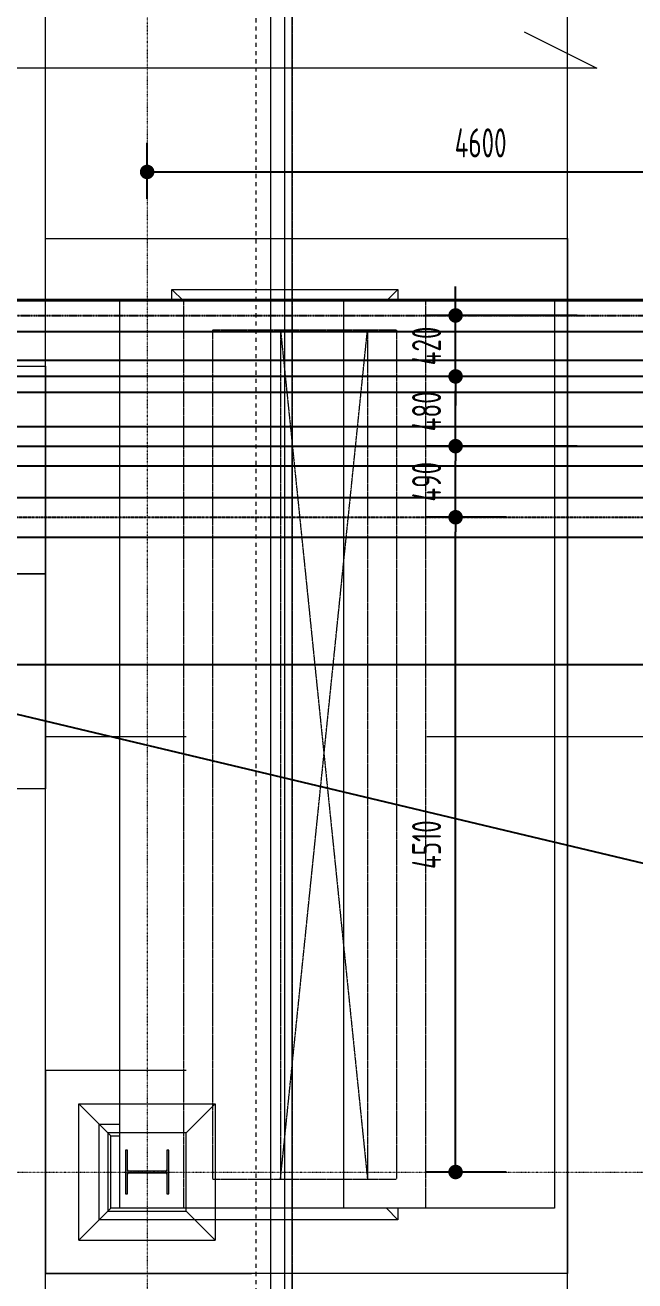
# Model space of a CAD drawing. Extents: x -32000 to 416743, y -254124 to 144214.
# Drawn here: x 251758 to 255964, y 44250 to 52900 of the extents above; entities that cross this region are included whole.
import ezdxf

# ---------------------------------------------------------------- set-up
doc = ezdxf.new("R2010")
doc.units = 0
doc.header["$LTSCALE"] = 10
for name, pattern in [('H12PL4$0$JJP_三點線', [0.9, 0.3, -0.15, 0, -0.15, 0, -0.15, 0, -0.15]), ('H12PL4$0$TAI_虛線', [5.644, 2.822, -2.822]), ('XFM1P40$0$CENTER', [2, 1.25, -0.25, 0.25, -0.25]), ('XFM1P40$0$CENTER2', [1.125, 0.75, -0.125, 0.125, -0.125]), ('XFM7P40ICA$0$H12PL4$0$DOTK1', [0.01, 0.005, -0.005]), ('XFM7P40ICA$0$H12PL4$0$JJP_三點線', [0.9, 0.3, -0.15, 0, -0.15, 0, -0.15, 0, -0.15]), ('XFM7P40ICA$0$H12PL4$0$JJP_虛線(退縮線、投影線、地下室範圍、非屬本工程、圖面分區)', [0.45, 0.3, -0.15])]:
    doc.linetypes.add(name, pattern=pattern)
for name, color, linetype in [('H12PL4$0$S-COL', 252, 'Continuous'), ('H12PL4$0$S-GRID', 252, 'Continuous'), ('H12PL4$0$S-SLAB-SHOW', 252, 'Continuous'), ('XFM1P40$0$$0$M-PIPE-TEXT-ARROR', 250, 'Continuous'), ('XFM1P40$0$E-CBL-DIM', 250, 'Continuous'), ('XFM1P40$0$M-PIPE-CHWR13', 94, 'Continuous'), ('XFM1P40$0$M-PIPE-CHWR13_CL', 93, 'XFM1P40$0$CENTER2'), ('XFM1P40$0$M-PIPE-CHWR20', 110, 'Continuous'), ('XFM1P40$0$M-PIPE-CHWR20_CL', 111, 'XFM1P40$0$CENTER'), ('XFM1P40$0$M-PIPE-CHWS12', 130, 'Continuous'), ('XFM1P40$0$M-PIPE-CHWS12_CL', 132, 'XFM1P40$0$CENTER2'), ('XFM1P40$0$M-PIPE-CHWS5', 160, 'Continuous'), ('XFM1P40$0$M-PIPE-CHWS5_CL', 161, 'XFM1P40$0$CENTER2'), ('XFM7P40ICA$0$H12PL4$0$A-WALL-EX', 252, 'Continuous'), ('XFM7P40ICA$0$H12PL4$0$Hattch', 252, 'Continuous'), ('XFM7P40ICA$0$H12PL4$0$L40_19_HYOKI', 252, 'Continuous'), ('XFM7P40ICA$0$H12PL4$0$L40_19_MEJI', 252, 'Continuous'), ('XFM7P40ICA$0$H12PL4$0$L40_19_STEEL2', 252, 'Continuous'), ('XFM7P40ICA$0$H12PL4$0$L40_19_SUGATA2', 252, 'Continuous'), ('XFM7P40ICA$0$H12PL4$0$L40_19_SUGATA3', 252, 'Continuous'), ('XFM7P40ICA$0$H12PL4$0$L40_19_SUGATAD', 252, 'Continuous'), ('XFM7P40ICA$0$H12PL4$0$S-COL', 252, 'Continuous'), ('XFM7P40ICA$0$H12PL4$0$S-GRID', 252, 'Continuous')]:
    doc.layers.add(name, color=color, linetype=linetype)
doc.styles.add('XFM1P40$0$$0$aa-txt', font='isocp.shx', dxfattribs={"bigfont": 'chineset.shx'})
doc.styles.add('XFM1P40$0$dim-txt', font='isocp.shx', dxfattribs={"width": 0.7, "bigfont": 'chineset.shx'})
doc.dimstyles.new('XFM1P40$0$$0$adim-200', dxfattribs={"dimscale": 200, "dimtxt": 0.3, "dimasz": 2.5, "dimexe": 0.1, "dimexo": 0.5, "dimgap": 0.15, "dimtad": 0, "dimdec": 4, "dimzin": 3, "dimdsep": 46, "dimtxsty": 'XFM1P40$0$$0$aa-txt', "dimcen": 2.5, "dimclrd": 256, "dimclre": 256, "dimclrt": 256, "dimadec": 0, "dimazin": 0, "dimtfac": 1, "dimtdec": 4, "dimtmove": 0, "dimatfit": 3, "dimfxl": 1, "dimtolj": 1, "dimtzin": 0, "dimarcsym": 0})
doc.dimstyles.new('XFM1P40$0$2000-dim', dxfattribs={"dimscale": 2000, "dimtxt": 0.1, "dimasz": 0.05, "dimexe": 0.1, "dimexo": 0.1, "dimgap": 0.05, "dimtad": 1, "dimdec": 0, "dimrnd": 5, "dimtxsty": 'XFM1P40$0$dim-txt', "dimblk": 'XFM1P40$0$_Dot', "dimcen": 2, "dimclrd": 256, "dimclre": 256, "dimclrt": 256, "dimadec": 0, "dimazin": 0, "dimtfac": 1, "dimtdec": 0, "dimtix": 1, "dimtmove": 2, "dimatfit": 3, "dimldrblk": 'XFM1P40$0$_Oblique', "dimfxl": 1, "dimtvp": 1, "dimarcsym": 0})

# ---------------------------------------------------------------- blocks, each defined once
blk = doc.blocks.new('H12PL4')
at = {"layer": 'H12PL4$0$S-COL', "lineweight": 0, "flags": 128}
for points in [[(252130, 44530), (252130, 45470)], [(252330, 45270), (252130, 45470)], [(252130, 45470), (253070, 45470)], [(253070, 45470), (252870, 45270)], [(253070, 45470), (253070, 44530)], [(252330, 45270), (252330, 44730)], [(252870, 45270), (252330, 45270)], [(252870, 44730), (252870, 45270)], [(252330, 44730), (252130, 44530)], [(252330, 44730), (252870, 44730)], [(253070, 44530), (252870, 44730)], [(252130, 44530), (253070, 44530)]]:
    blk.add_lwpolyline(points, dxfattribs=at)
blk.add_lwpolyline([(252450, 45150), (252450, 44850), (252465, 44850), (252465, 44995), (252735, 44995), (252735, 44850), (252750, 44850), (252750, 45150), (252735, 45150), (252735, 45005), (252465, 45005), (252465, 45150)], close=True, dxfattribs=at)
at = {"layer": 'H12PL4$0$S-GRID', "linetype": 'H12PL4$0$JJP_三點線', "lineweight": 0}
for p, q in [((252600, 128250), (252600, -28000)), ((-29000, 45000), (289600, 45000))]:
    blk.add_line(p, q, dxfattribs=at)
at = {"layer": 'H12PL4$0$S-SLAB-SHOW', "linetype": 'H12PL4$0$TAI_虛線', "lineweight": 0, "flags": 128}
blk.add_lwpolyline([(253350, 87149.7), (253350, 32850)], dxfattribs=at)
blk = doc.blocks.new('XFM1P40$0$_Dot')
at = {"color": 0, "linetype": 'ByBlock', "lineweight": -2}
blk.add_line((-0.5, 0), (-1, 0), dxfattribs=at)
at = {"color": 0, "linetype": 'ByBlock', "const_width": 0.5}
blk.add_lwpolyline([(-0.25, 0, 1), (0.25, 0, 1)], format="xyb", close=True, dxfattribs=at)
blk = doc.blocks.new('*D241')
at = {"layer": 'DEFPOINTS', "color": 0, "transparency": 16777216}
for p in [(257200, 51888.7), (252600, 51502.9), (257200, 50532.9, 0)]:
    blk.add_point(p, dxfattribs=at)
at = {"layer": 'XFM1P40$0$E-CBL-DIM', "lineweight": -2, "transparency": 16777216}
for p, q in [((252600, 51702.9), (252600, 52088.7)), ((257200, 50732.9), (257200, 52088.7)), ((252700, 51888.7), (257100, 51888.7))]:
    blk.add_line(p, q, dxfattribs=at)
at = {"layer": 'XFM1P40$0$E-CBL-DIM', "lineweight": -2, "transparency": 16777216, "xscale": 100, "yscale": 100, "zscale": 100, "rotation": 180}
blk.add_blockref('XFM1P40$0$_Dot', (252600, 51888.7), dxfattribs=at)
at = {"layer": 'XFM1P40$0$E-CBL-DIM', "lineweight": -2, "transparency": 16777216, "xscale": 100, "yscale": 100, "zscale": 100}
blk.add_blockref('XFM1P40$0$_Dot', (257200, 51888.7), dxfattribs=at)
at = {"layer": 'XFM1P40$0$E-CBL-DIM', "transparency": 16777216, "insert": (254900, 52088.7), "char_height": 200, "attachment_point": 5, "style": 'XFM1P40$0$dim-txt'}
blk.add_mtext('4600', dxfattribs=at)
blk = doc.blocks.new('XFM1P40$0$_Oblique')
at = {"color": 0, "linetype": 'ByBlock', "lineweight": -2}
blk.add_line((-0.5, -0.5), (0.5, 0.5), dxfattribs=at)
blk = doc.blocks.new('*D245')
at = {"layer": 'DEFPOINTS', "color": 0, "transparency": 16777216}
for p in [(254727.1, 49510), (255275.6, 49510, 0), (255275.6, 45000)]:
    blk.add_point(p, dxfattribs=at)
at = {"layer": 'XFM1P40$0$E-CBL-DIM', "lineweight": -2, "transparency": 16777216}
for p, q in [((255075.6, 49510), (254527.1, 49510)), ((254727.1, 45100), (254727.1, 49410)), ((255075.6, 45000), (254527.1, 45000))]:
    blk.add_line(p, q, dxfattribs=at)
at = {"layer": 'XFM1P40$0$E-CBL-DIM', "lineweight": -2, "transparency": 16777216, "xscale": 100, "yscale": 100, "zscale": 100}
for p, rotation in [((254727.1, 49510), 90), ((254727.1, 45000), 270)]:
    blk.add_blockref('XFM1P40$0$_Dot', p, dxfattribs=dict(at, rotation=rotation))
at = {"layer": 'XFM1P40$0$E-CBL-DIM', "transparency": 16777216, "insert": (254527.1, 47255), "char_height": 200, "attachment_point": 5, "rotation": 90, "style": 'XFM1P40$0$dim-txt'}
blk.add_mtext('4510', dxfattribs=at)
blk = doc.blocks.new('*D246')
at = {"layer": 'DEFPOINTS', "color": 0, "transparency": 16777216}
for p in [(254727.1, 49999.7), (255765.1, 49999.7, 0), (255275.6, 49510, 0)]:
    blk.add_point(p, dxfattribs=at)
at = {"layer": 'XFM1P40$0$E-CBL-DIM', "lineweight": -2, "transparency": 16777216}
for p, q in [((255565.1, 49999.7), (254527.1, 49999.7)), ((254727.1, 49610), (254727.1, 49899.7)), ((255075.6, 49510), (254527.1, 49510))]:
    blk.add_line(p, q, dxfattribs=at)
at = {"layer": 'XFM1P40$0$E-CBL-DIM', "lineweight": -2, "transparency": 16777216, "xscale": 100, "yscale": 100, "zscale": 100}
for p, rotation in [((254727.1, 49999.7), 90), ((254727.1, 49510), 270)]:
    blk.add_blockref('XFM1P40$0$_Dot', p, dxfattribs=dict(at, rotation=rotation))
at = {"layer": 'XFM1P40$0$E-CBL-DIM', "transparency": 16777216, "insert": (254527.1, 49754.8), "char_height": 200, "attachment_point": 5, "rotation": 90, "style": 'XFM1P40$0$dim-txt'}
blk.add_mtext('490', dxfattribs=at)
blk = doc.blocks.new('*D247')
at = {"layer": 'DEFPOINTS', "color": 0, "transparency": 16777216}
for p in [(254727.1, 50480), (255765.1, 50480, 0), (255765.1, 49999.7, 0)]:
    blk.add_point(p, dxfattribs=at)
at = {"layer": 'XFM1P40$0$E-CBL-DIM', "lineweight": -2, "transparency": 16777216}
for p, q in [((255565.1, 50480), (254527.1, 50480)), ((254727.1, 50099.7), (254727.1, 50380)), ((255565.1, 49999.7), (254527.1, 49999.7))]:
    blk.add_line(p, q, dxfattribs=at)
at = {"layer": 'XFM1P40$0$E-CBL-DIM', "lineweight": -2, "transparency": 16777216, "xscale": 100, "yscale": 100, "zscale": 100}
for p, rotation in [((254727.1, 50480), 90), ((254727.1, 49999.7), 270)]:
    blk.add_blockref('XFM1P40$0$_Dot', p, dxfattribs=dict(at, rotation=rotation))
at = {"layer": 'XFM1P40$0$E-CBL-DIM', "transparency": 16777216, "insert": (254527.1, 50239.8), "char_height": 200, "attachment_point": 5, "rotation": 90, "style": 'XFM1P40$0$dim-txt'}
blk.add_mtext('480', dxfattribs=at)
blk = doc.blocks.new('*D248')
at = {"layer": 'DEFPOINTS', "color": 0, "transparency": 16777216}
for p in [(254727.1, 50900), (255765.1, 50900, 0), (255765.1, 50480, 0)]:
    blk.add_point(p, dxfattribs=at)
at = {"layer": 'XFM1P40$0$E-CBL-DIM', "lineweight": -2, "transparency": 16777216}
for p, q in [((254727.1, 51000), (254727.1, 51100)), ((255565.1, 50900), (254527.1, 50900)), ((254727.1, 50480), (254727.1, 50900)), ((255565.1, 50480), (254527.1, 50480)), ((254727.1, 50380), (254727.1, 50280))]:
    blk.add_line(p, q, dxfattribs=at)
at = {"layer": 'XFM1P40$0$E-CBL-DIM', "lineweight": -2, "transparency": 16777216, "xscale": 100, "yscale": 100, "zscale": 100}
for p, rotation in [((254727.1, 50900), 270), ((254727.1, 50480), 90)]:
    blk.add_blockref('XFM1P40$0$_Dot', p, dxfattribs=dict(at, rotation=rotation))
at = {"layer": 'XFM1P40$0$E-CBL-DIM', "transparency": 16777216, "insert": (254527.1, 50690), "char_height": 200, "attachment_point": 5, "rotation": 90, "style": 'XFM1P40$0$dim-txt'}
blk.add_mtext('420', dxfattribs=at)
blk = doc.blocks.new('XFM7P40ICA$0$H12PL4')
at = {"layer": 'XFM7P40ICA$0$H12PL4$0$Hattch', "linetype": 'Continuous', "lineweight": 0}
blk.add_hatch(color=256, dxfattribs=at).paths.add_polyline_path([(252450, 45150), (252450, 44850), (252465, 44850), (252465, 44995), (252735, 44995), (252735, 44850), (252750, 44850), (252750, 45150), (252735, 45150), (252735, 45005), (252465, 45005), (252465, 45150)])
at = {"layer": 'XFM7P40ICA$0$H12PL4$0$A-WALL-EX', "linetype": 'XFM7P40ICA$0$H12PL4$0$JJP_虛線(退縮線、投影線、地下室範圍、非屬本工程、圖面分區)', "lineweight": 0}
blk.add_line((253550, 32650), (253550, 87350), dxfattribs=at)
at = {"layer": 'XFM7P40ICA$0$H12PL4$0$A-WALL-EX', "linetype": 'XFM7P40ICA$0$H12PL4$0$JJP_虛線(退縮線、投影線、地下室範圍、非屬本工程、圖面分區)', "lineweight": 0, "flags": 128}
for points in [[(253600, 32550), (253600, 87500)], [(253450, 87350), (253450, 32650)]]:
    blk.add_lwpolyline(points, dxfattribs=at)
at = {"layer": 'XFM7P40ICA$0$H12PL4$0$L40_19_HYOKI', "lineweight": 0, "flags": 128}
blk.add_lwpolyline([(255200.2, 52853.5), (255700.2, 52603.5), (251200.2, 52603.5)], dxfattribs=at)
at = {"layer": 'XFM7P40ICA$0$H12PL4$0$L40_19_MEJI', "lineweight": 0}
for p, q in [((251900, 32860), (251900, 90200)), ((255500, 32860), (255500, 89775)), ((244130, 51000), (260600, 51000)), ((251900, 48000), (252870, 48000)), ((254530, 48000), (260600, 48000))]:
    blk.add_line(p, q, dxfattribs=at)
at = {"layer": 'XFM7P40ICA$0$H12PL4$0$L40_19_MEJI', "lineweight": 0, "flags": 128}
for points in [[(251900, 45700), (251900, 51430), (255500, 51430), (255500, 44300), (251900, 44300)], [(252870, 45700), (251900, 45700), (251900, 44300), (253320, 44300)]]:
    blk.add_lwpolyline(points, dxfattribs=at)
for points in [[(245950, 49120), (245950, 50550), (251900, 50550), (251900, 49120)], [(245950, 47640), (245950, 49120), (251900, 49120), (251900, 47640)]]:
    blk.add_lwpolyline(points, close=True, dxfattribs=at)
at = {"layer": 'XFM7P40ICA$0$H12PL4$0$L40_19_STEEL2', "lineweight": 0, "flags": 128}
blk.add_lwpolyline([(252750, 44850), (252750, 45150), (252735, 45150), (252735, 45018, -0.414214), (252722, 45005), (252478, 45005, -0.414214), (252465, 45018), (252465, 45150), (252450, 45150), (252450, 44850), (252465, 44850), (252465, 44982, -0.414214), (252478, 44995), (252722, 44995, -0.414214), (252735, 44982), (252735, 44850)], format="xyb", close=True, dxfattribs=at)
at = {"layer": 'XFM7P40ICA$0$H12PL4$0$L40_19_SUGATA2', "lineweight": 0}
for p, q in [((252409.6, 51000), (252409.6, 44750)), ((255409.6, 51000), (252409.6, 51000)), ((255409.6, 51000), (255409.6, 44750)), ((255409.6, 44750), (252409.6, 44750))]:
    blk.add_line(p, q, dxfattribs=at)
at = {"layer": 'XFM7P40ICA$0$H12PL4$0$L40_19_SUGATA3', "lineweight": 0}
for p, q in [((252770, 51080), (254330, 51080)), ((252770, 51000), (252770, 51080)), ((252850, 51000), (252770, 51080)), ((254330, 51080), (254250, 51000)), ((254330, 51080), (254330, 51000)), ((253954.6, 51000), (253954.6, 44750)), ((252270, 44670), (252270, 45330)), ((252270, 45330), (252409.6, 45330)), ((252350, 45250), (252270, 45330)), ((252350, 44750), (252350, 45250)), ((252350, 45250), (252409.6, 45250)), ((252350, 44750), (252270, 44670)), ((252850, 44750), (252350, 44750)), ((254330, 44670), (254250, 44750)), ((254330, 44750), (254330, 44670)), ((254330, 44670), (252270, 44670))]:
    blk.add_line(p, q, dxfattribs=at)
at = {"layer": 'XFM7P40ICA$0$H12PL4$0$L40_19_SUGATAD', "linetype": 'XFM7P40ICA$0$H12PL4$0$DOTK1', "lineweight": 0}
for p, q in [((253600, 87500), (253600, 32500)), ((252850, 51000), (252850, 44750)), ((254519.6, 51000), (254519.6, 44750)), ((253050, 50800), (253050, 44950)), ((253050, 50800), (254319.6, 50800)), ((253519.6, 50800), (253519.6, 44950)), ((253519.6, 50800), (254119.6, 44950)), ((253519.6, 44950), (254119.6, 50800)), ((254119.6, 50800), (254119.6, 44950)), ((254319.6, 50800), (254319.6, 44950)), ((253050, 44950), (254319.6, 44950))]:
    blk.add_line(p, q, dxfattribs=at)
at = {"layer": 'XFM7P40ICA$0$H12PL4$0$S-COL', "lineweight": 0, "flags": 128}
for points in [[(252130, 44530), (252130, 45470)], [(252330, 45270), (252130, 45470)], [(252130, 45470), (253070, 45470)], [(253070, 45470), (252870, 45270)], [(253070, 45470), (253070, 44530)], [(252330, 45270), (252330, 44730)], [(252870, 45270), (252330, 45270)], [(252870, 44730), (252870, 45270)], [(252330, 44730), (252130, 44530)], [(252330, 44730), (252870, 44730)], [(253070, 44530), (252870, 44730)], [(252130, 44530), (253070, 44530)]]:
    blk.add_lwpolyline(points, dxfattribs=at)
blk.add_lwpolyline([(252450, 45150), (252450, 44850), (252465, 44850), (252465, 44995), (252735, 44995), (252735, 44850), (252750, 44850), (252750, 45150), (252735, 45150), (252735, 45005), (252465, 45005), (252465, 45150)], close=True, dxfattribs=at)
at = {"layer": 'XFM7P40ICA$0$H12PL4$0$S-GRID', "linetype": 'XFM7P40ICA$0$H12PL4$0$JJP_三點線', "lineweight": 0}
for p, q in [((252600, 128250), (252600, -28000)), ((-29000, 45000), (289600, 45000))]:
    blk.add_line(p, q, dxfattribs=at)
blk = doc.blocks.new('XFM7P40ICA')
blk.add_blockref('XFM7P40ICA$0$H12PL4', (0, 0))
blk = doc.blocks.new('XFM1P40')
blk.add_line((261560, 48492.5), (230609.4, 48492.5))
at = {"layer": 'XFM1P40$0$M-PIPE-CHWR13'}
for p, q in [((257090.5, 50589.5, 0), (246521.8, 50589.5, 0)), ((257200, 50370.5, 0), (246521.8, 50370.5, 0))]:
    blk.add_line(p, q, dxfattribs=at)
at = {"layer": 'XFM1P40$0$M-PIPE-CHWR13_CL', "ltscale": 0.5}
blk.add_line((257513.1, 50480, 0), (246521.8, 50480, 0), dxfattribs=at)
at = {"layer": 'XFM1P40$0$M-PIPE-CHWR20'}
for p, q in [((246544.7, 49646.5, 0), (257963.5, 49646.5, 0)), ((246544.7, 49373.5, 0), (258100, 49373.5, 0))]:
    blk.add_line(p, q, dxfattribs=at)
at = {"layer": 'XFM1P40$0$M-PIPE-CHWR20_CL', "ltscale": 0.5}
blk.add_line((246544.7, 49510, 0), (258322.3, 49510, 0), dxfattribs=at)
at = {"layer": 'XFM1P40$0$M-PIPE-CHWS12'}
for p, q in [((246544.7, 50136.2, 0), (258453.5, 50136.2, 0)), ((246544.7, 49863.2, 0), (258590, 49863.2, 0))]:
    blk.add_line(p, q, dxfattribs=at)
at = {"layer": 'XFM1P40$0$M-PIPE-CHWS12_CL', "ltscale": 0.5}
blk.add_line((246544.7, 49999.7, 0), (258826.6, 49999.7, 0), dxfattribs=at)
at = {"layer": 'XFM1P40$0$M-PIPE-CHWS5'}
for p, q in [((246521.8, 51009.5, 0), (257510.5, 51009.5, 0)), ((246521.8, 50790.5, 0), (257620, 50790.5, 0))]:
    blk.add_line(p, q, dxfattribs=at)
at = {"layer": 'XFM1P40$0$M-PIPE-CHWS5_CL'}
blk.add_line((246521.8, 50900, 0), (257788.1, 50900, 0), dxfattribs=at)
at = {"layer": 'XFM1P40$0$E-CBL-DIM'}
dim = blk.add_linear_dim(base=(257200, 51888.7), p1=(252600, 51502.9), p2=(257200, 50532.9, 0), dimstyle='XFM1P40$0$2000-dim', dxfattribs=at)
dim.commit()
dim.dimension.update_dxf_attribs({"geometry": '*D241', "text_midpoint": (254900, 52088.7)})
for base, p1, p2, picture, middle in [((254727.1, 50900), (255765.1, 50480, 0), (255765.1, 50900, 0), '*D248', (254527.1, 50690)), ((254727.1, 50480), (255765.1, 49999.7, 0), (255765.1, 50480, 0), '*D247', (254527.1, 50239.8)), ((254727.1, 49999.7), (255275.6, 49510, 0), (255765.1, 49999.7, 0), '*D246', (254527.1, 49754.8)), ((254727.1, 49510), (255275.6, 45000), (255275.6, 49510, 0), '*D245', (254527.1, 47255))]:
    dim = blk.add_linear_dim(base=base, p1=p1, p2=p2, angle=90, dimstyle='XFM1P40$0$2000-dim', dxfattribs=at)
    dim.commit()
    dim.dimension.update_dxf_attribs({"geometry": picture, "text_midpoint": middle})
at = {"layer": 'XFM1P40$0$$0$M-PIPE-TEXT-ARROR'}
blk.add_leader([(243150, 50188.5, 0), (262595.5, 45562.4, 0), (263281.6, 45562.4, 0)], dimstyle='XFM1P40$0$$0$adim-200', dxfattribs=at)

msp = doc.modelspace()

# ---------------------------------------------------------------- block references
for name in ['XFM1P40', 'H12PL4', 'XFM7P40ICA']:
    msp.add_blockref(name, (0, 0))

doc.saveas('drawing.dxf')
